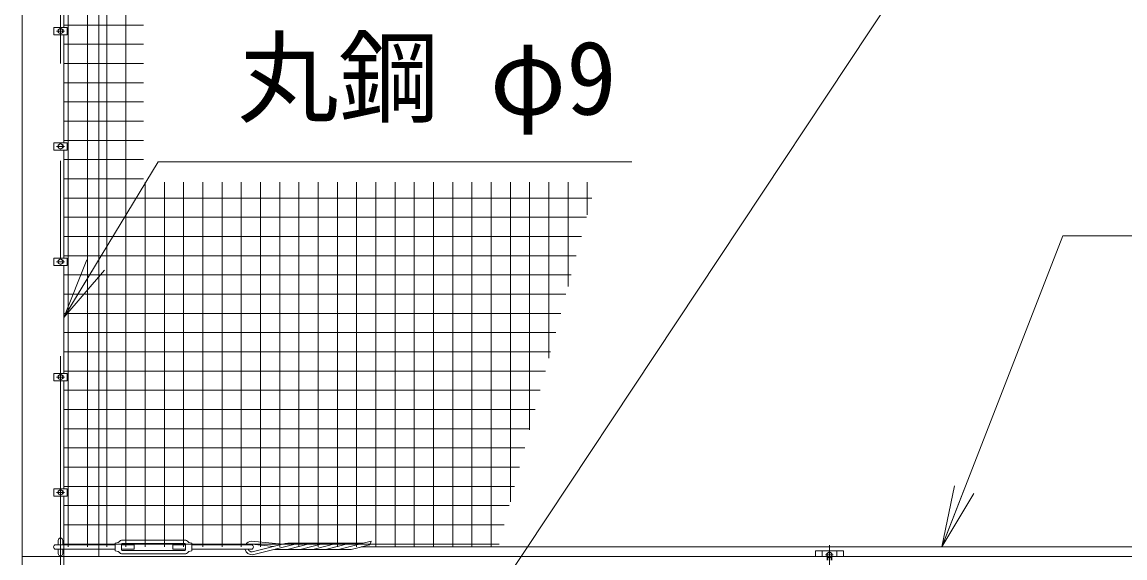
# Model space of a CAD drawing. Units: millimetres at full size; details may follow other scales. Extents: x -16800 to 16800, y -11880 to 11880.
# Drawn here: x -13170 to -10302, y 584 to 1978 of the extents above; entities that cross this region are included whole.
import ezdxf
from ezdxf.enums import TextEntityAlignment as Align

# ---------------------------------------------------------------- set-up
doc = ezdxf.new("R2010")
doc.units = ezdxf.units.MM
doc.header["$LTSCALE"] = 40
doc.linetypes.add('USER1', pattern=[50.8, 31.75, -6.35, 6.35, -6.35])
for name, color, linetype, lineweight in [('0-0_D-STR1', 1, 'Continuous', 18), ('0-1_D-BMK', 2, 'USER1', 13), ('0-2_D-STR3', 3, 'Continuous', 13), ('0-7_0', 7, 'Continuous', 18), ('0-9_D-STR-TXT', 7, 'Continuous', 13), ('0-A_D-STR2', 7, 'Continuous', 13)]:
    doc.layers.add(name, color=color, linetype=linetype, lineweight=lineweight)
doc.styles.add('ＭＳ ゴシック', font='')
doc.styles.get('ＭＳ ゴシック').set_extended_font_data('MS Gothic')

# ---------------------------------------------------------------- blocks, each defined once
blk = doc.blocks.new('_Open')
at = {"layer": '0-7_0'}
blk.add_line((-40, 6.67), (0, 0), dxfattribs=at)
blk.add_lwpolyline([(-40, -6.67), (0, 0), (-40, 0)], dxfattribs=at)

msp = doc.modelspace()

# ---------------------------------------------------------------- linework, layer by layer
at = {"layer": '0-0_D-STR1'}
for p, q in [((-12970.08, 587.52), (-12970.08, 7857.52)), ((-11089.08, 587.52), (-11089.08, 602.52)), ((-11051.08, 587.52), (-11051.08, 602.52)), ((-11033.58, 587.52), (-11033.58, 602.52)), ((-13170.08, 587.52), (-270.08, 587.52))]:
    msp.add_line(p, q, dxfattribs=at)
for points in [[(-12970.08, 7857.52), (-13170.08, 7857.52), (-13170.08, -2142.48), (-12970.08, -2142.48), (-12970.08, -1182.48)], [(-11106.58, 587.52), (-11106.58, 602.52), (-11033.58, 602.52)]]:
    msp.add_lwpolyline(points, dxfattribs=at)
at = {"layer": '0-1_D-BMK'}
for p, q in [((-13070.08, -2193.48), (-13070.08, 7908.52)), ((-13080.08, 1954.52), (-13060.08, 1954.52)), ((-13080.08, 1654.52), (-13060.08, 1654.52)), ((-13080.08, 1354.52), (-13060.08, 1354.52)), ((-13080.08, 1054.52), (-13060.08, 1054.52)), ((-13080.08, 754.52), (-13060.08, 754.52)), ((-11070.08, 617.52), (-11070.08, -1482.48)), ((-11060.08, 592.02), (-11080.08, 592.02))]:
    msp.add_line(p, q, dxfattribs=at)
at = {"layer": '0-2_D-STR3'}
for p, q in [((-12767.5, -761.01), (-7660.04, 6936.59)), ((-13061.58, 1964.02), (-13061.58, 2245.02)), ((-13087.28, 1964.02), (-13052.88, 1964.02)), ((-13087.28, 1964.02), (-13087.28, 1945.02)), ((-13076.58, 1958.27), (-13070.08, 1962.03)), ((-13076.58, 1950.77), (-13076.58, 1958.27)), ((-13070.08, 1947.02), (-13076.58, 1950.77)), ((-13070.08, 1962.03), (-13063.58, 1958.27)), ((-13063.58, 1950.77), (-13070.08, 1947.02)), ((-13063.58, 1958.27), (-13063.58, 1950.77)), ((-13052.88, 1964.02), (-13052.88, 1945.02)), ((-13087.28, 1945.02), (-13052.88, 1945.02)), ((-13061.58, 1664.02), (-13061.58, 1945.02)), ((-13087.28, 1664.02), (-13052.88, 1664.02)), ((-13087.28, 1664.02), (-13087.28, 1645.02)), ((-13052.88, 1664.02), (-13052.88, 1645.02)), ((-13087.28, 1645.02), (-13052.88, 1645.02)), ((-13076.58, 1658.27), (-13070.08, 1662.03)), ((-13076.58, 1650.77), (-13076.58, 1658.27)), ((-13070.08, 1647.02), (-13076.58, 1650.77)), ((-13070.08, 1662.03), (-13063.58, 1658.27)), ((-13063.58, 1650.77), (-13070.08, 1647.02)), ((-13063.58, 1658.27), (-13063.58, 1650.77)), ((-13061.58, 1364.02), (-13061.58, 1645.02)), ((-13087.28, 1364.02), (-13052.88, 1364.02)), ((-13087.28, 1364.02), (-13087.28, 1345.02)), ((-13076.58, 1358.27), (-13070.08, 1362.03)), ((-13076.58, 1350.77), (-13076.58, 1358.27)), ((-13070.08, 1347.02), (-13076.58, 1350.77)), ((-13070.08, 1362.03), (-13063.58, 1358.27)), ((-13063.58, 1350.77), (-13070.08, 1347.02)), ((-13063.58, 1358.27), (-13063.58, 1350.77)), ((-13052.88, 1364.02), (-13052.88, 1345.02)), ((-13087.28, 1345.02), (-13052.88, 1345.02)), ((-13061.58, 1064.02), (-13061.58, 1345.02)), ((-13087.28, 1064.02), (-13052.88, 1064.02)), ((-13087.28, 1064.02), (-13087.28, 1045.02)), ((-13076.58, 1058.27), (-13070.08, 1062.03)), ((-13070.08, 1062.03), (-13063.58, 1058.27)), ((-13052.88, 1064.02), (-13052.88, 1045.02)), ((-13087.28, 1045.02), (-13052.88, 1045.02)), ((-13076.58, 1050.77), (-13076.58, 1058.27)), ((-13070.08, 1047.02), (-13076.58, 1050.77)), ((-13063.58, 1050.77), (-13070.08, 1047.02)), ((-13063.58, 1058.27), (-13063.58, 1050.77)), ((-13061.58, 764.02), (-13061.58, 1045.02)), ((-13087.28, 764.02), (-13052.88, 764.02)), ((-13087.28, 764.02), (-13087.28, 745.02)), ((-13076.58, 758.27), (-13070.08, 762.03)), ((-13076.58, 750.77), (-13076.58, 758.27)), ((-13070.08, 747.02), (-13076.58, 750.77)), ((-13070.08, 762.03), (-13063.58, 758.27)), ((-13063.58, 750.77), (-13070.08, 747.02)), ((-13063.58, 758.27), (-13063.58, 750.77)), ((-13052.88, 764.02), (-13052.88, 745.02)), ((-13087.28, 745.02), (-13052.88, 745.02)), ((-13061.58, 497.02), (-13061.58, 745.02)), ((-13082.08, 618.52), (-12928.09, 618.52)), ((-13082.08, 606.52), (-12928.09, 606.52)), ((-13076.08, 629.52), (-13076.08, 618.52)), ((-13076.08, 606.52), (-13076.08, 595.52)), ((-13064.08, 629.52), (-13064.08, 618.52)), ((-13064.08, 606.52), (-13064.08, 595.52)), ((-12928.09, 622.52), (-12920.28, 624.19)), ((-12928.09, 602.52), (-12928.09, 622.52)), ((-12928.09, 602.52), (-12920.28, 600.85)), ((-12911.09, 605.02), (-12911.09, 620.02)), ((-12911.09, 618.52), (-12878.09, 618.52)), ((-12909.09, 630.52), (-12747.09, 630.52)), ((-12909.09, 622.02), (-12747.09, 622.02)), ((-12909.09, 603.02), (-12747.09, 603.02)), ((-12778.09, 606.52), (-12778.09, 618.52)), ((-12778.09, 618.52), (-12745.09, 618.52)), ((-12778.09, 606.52), (-12745.09, 606.52)), ((-12745.09, 605.02), (-12745.09, 620.02)), ((-12728.09, 602.52), (-12735.89, 600.85)), ((-12728.09, 618.52), (-12574.09, 618.52)), ((-12728.09, 606.52), (-12574.09, 606.52)), ((-12573.22, 619.88), (-12515.55, 613.89)), ((-12573.01, 627.9), (-12492.68, 619.56)), ((-12571.82, 599.94), (-12486.16, 621.18)), ((-12570.58, 592), (-12452.92, 621.18)), ((-12317.02, 606.1), (-12513.73, 606.1)), ((-12283.17, 622.06), (-12478.94, 622.06)), ((-12476.94, 606.98), (-12419.68, 621.18)), ((-12443.7, 606.98), (-12386.44, 621.18)), ((-12410.46, 606.98), (-12353.2, 621.18)), ((-12377.22, 606.98), (-12319.96, 621.18)), ((-12343.98, 606.98), (-12262.16, 627.27)), ((-12310.74, 606.98), (-12266.06, 618.06)), ((-12288.4, 612.52), (-270.08, 612.52)), ((-12909.09, 594.52), (-12747.09, 594.52)), ((-11070.08, 599.53), (-11076.58, 595.77)), ((-11076.58, 595.77), (-11076.58, 588.27)), ((-11076.58, 588.27), (-11070.08, 584.52)), ((-11076.33, 588.12), (-11076.33, 578.02)), ((-11074.33, 586.97), (-11074.33, 578.02)), ((-11063.58, 595.77), (-11070.08, 599.53)), ((-11070.08, 584.52), (-11063.58, 588.27)), ((-11065.83, 586.97), (-11065.83, 578.02)), ((-11063.83, 588.12), (-11063.83, 578.02)), ((-11063.58, 588.27), (-11063.58, 595.77))]:
    msp.add_line(p, q, dxfattribs=at)
for points in [[(-12911.09, 606.52), (-12878.09, 606.52), (-12878.09, 618.52)], [(-12728.09, 602.52), (-12728.09, 622.52), (-12735.89, 624.19)]]:
    msp.add_lwpolyline(points, dxfattribs=at)
for centre in [(-13070.08, 1954.52), (-13070.08, 1654.52), (-13070.08, 1354.52), (-13070.08, 1054.52), (-13070.08, 754.52), (-11070.08, 592.02)]:
    msp.add_circle(centre, 6.25, dxfattribs=at)
for centre, radius, start, end in [((-13070.08, 629.52), 6, 0, 180), ((-13082.08, 612.52), 6, 90, 270), ((-12921.12, 628.1), 4, 282.09925, 326.11888), ((-12909.09, 620.02), 10.5, 90, 146.11888), ((-12909.09, 620.02), 2, 90, 180), ((-12909.09, 605.02), 2, 180, 270), ((-12747.09, 620.02), 10.5, 33.88112, 90), ((-12747.09, 620.02), 2, 0, 90), ((-12747.09, 605.02), 2, 270, 0), ((-12735.05, 628.1), 4, 213.88112, 257.90075), ((-12572.21, 609.93), 18, 191.63319, 275.17572), ((-12572.21, 609.93), 18, 92.82496, 151.48944), ((-12572.21, 609.93), 10, 199.92759, 272.18972), ((-12572.21, 609.93), 10, 95.82544, 120.77566), ((-12574.09, 612.52), 6, 270, 90), ((-12478.94, 592.06), 30, 90, 103.92636), ((-12484.16, 636.1), 30, 270, 283.92645), ((-12445.7, 592.06), 30, 90, 103.92636), ((-12450.92, 636.1), 30, 270, 283.92645), ((-12412.46, 592.06), 30, 90, 103.92636), ((-12417.68, 636.1), 30, 270, 283.92645), ((-12379.22, 592.06), 30, 90, 103.92636), ((-12384.44, 636.1), 30, 270, 283.92645), ((-12345.98, 592.06), 30, 90, 103.92636), ((-12351.2, 636.1), 30, 270, 283.92645), ((-12312.74, 592.06), 30, 90, 103.92636), ((-12317.96, 636.1), 30, 270, 283.92645), ((-12329.42, 650.32), 71.11, 333.02173, 341.08588), ((-13070.08, 595.52), 6, 180, 0), ((-12921.12, 596.94), 4, 33.88112, 77.90075), ((-12909.09, 605.02), 10.5, 213.88112, 270), ((-12747.09, 605.02), 10.5, 270, 326.11888), ((-12735.05, 596.94), 4, 102.09925, 146.11888)]:
    msp.add_arc(centre, radius, start, end, dxfattribs=at)
at = {"layer": '0-9_D-STR-TXT'}
for points in [[(-11584.14, 1614.77), (-12816.26, 1614.77), (-13060.55, 1210.77)], [(-7414.17, 1421.52), (-10463.55, 1421.52), (-10776.79, 614.39)]]:
    msp.add_lwpolyline(points, dxfattribs=at)
at = {"layer": '0-A_D-STR2'}
for p, q in [((-13050, 612.52), (-13050, 7757.52)), ((-13000, 612.52), (-13000, 7757.52)), ((-12950, 612.52), (-12950, 7757.52)), ((-12900, 612.52), (-12900, 7757.52)), ((-13061.58, 1970), (-12854.35, 1970)), ((-13061.58, 1920), (-12854.35, 1920)), ((-13061.58, 1870), (-12854.35, 1870)), ((-13061.58, 1820), (-12854.35, 1820)), ((-13061.58, 1770), (-12854.35, 1770)), ((-13061.58, 1720), (-12854.35, 1720)), ((-13061.58, 1670), (-12854.35, 1670)), ((-13061.58, 1620), (-12854.35, 1620)), ((-13061.58, 1570), (-12854.35, 1570)), ((-12850, 612.52), (-12850, 1561.48)), ((-12800, 612.52), (-12800, 1561.48)), ((-12750, 612.52), (-12750, 1561.48)), ((-12700, 612.52), (-12700, 1561.48)), ((-12650, 612.52), (-12650, 1561.48)), ((-12600, 612.52), (-12600, 1561.48)), ((-12550, 612.52), (-12550, 1561.48)), ((-12500, 612.52), (-12500, 1561.48)), ((-12450, 612.52), (-12450, 1561.48)), ((-12400, 612.52), (-12400, 1561.48)), ((-12350, 612.52), (-12350, 1561.48)), ((-12300, 612.52), (-12300, 1561.48)), ((-12250, 612.52), (-12250, 1561.48)), ((-12200, 612.52), (-12200, 1561.48)), ((-12150, 612.52), (-12150, 1561.48)), ((-12100, 612.52), (-12100, 1561.48)), ((-12050, 612.52), (-12050, 1561.48)), ((-12000, 612.52), (-12000, 1561.48)), ((-11950, 612.52), (-11950, 1561.48)), ((-11900, 730.32), (-11900, 1561.48)), ((-11850, 916.92), (-11850, 1561.48)), ((-11800, 1103.53), (-11800, 1561.48)), ((-11750, 1290.13), (-11750, 1561.48)), ((-11700, 1476.73), (-11700, 1561.48)), ((-13061.58, 1520), (-11688.41, 1520)), ((-13061.58, 1470), (-11701.8, 1470)), ((-13061.58, 1420), (-11715.2, 1420)), ((-13061.58, 1370), (-11728.6, 1370)), ((-13061.58, 1320), (-11742, 1320)), ((-13061.58, 1270), (-11755.39, 1270)), ((-13061.58, 1220), (-11768.79, 1220)), ((-13061.58, 1170), (-11782.19, 1170)), ((-13061.58, 1120), (-11795.59, 1120)), ((-13061.58, 1070), (-11808.98, 1070)), ((-13061.58, 1020), (-11822.38, 1020)), ((-13061.58, 970), (-11835.78, 970)), ((-13061.58, 920), (-11849.18, 920)), ((-13061.58, 870), (-11862.57, 870)), ((-13061.58, 820), (-11875.97, 820)), ((-13061.58, 770), (-11889.37, 770)), ((-13061.58, 720), (-11902.77, 720)), ((-13061.58, 670), (-11916.16, 670)), ((-13061.58, 620), (-11929.56, 620))]:
    msp.add_line(p, q, dxfattribs=at)

# ---------------------------------------------------------------- block references
at = {"layer": '0-9_D-STR-TXT', "xscale": 4, "yscale": 4}
for p, rotation in [((-13061.58, 1209.06), 238.83933), ((-10777.51, 612.52), 248.78946)]:
    msp.add_blockref('_Open', p, dxfattribs=dict(at, rotation=rotation))

# ---------------------------------------------------------------- texts
at = {"layer": '0-9_D-STR-TXT', "style": 'ＭＳ ゴシック'}
msp.add_text('丸鋼 φ9', height=192.4, dxfattribs=at).set_placement((-12609.52, 1679.32), align=Align.BOTTOM_LEFT)

doc.saveas('drawing.dxf')
